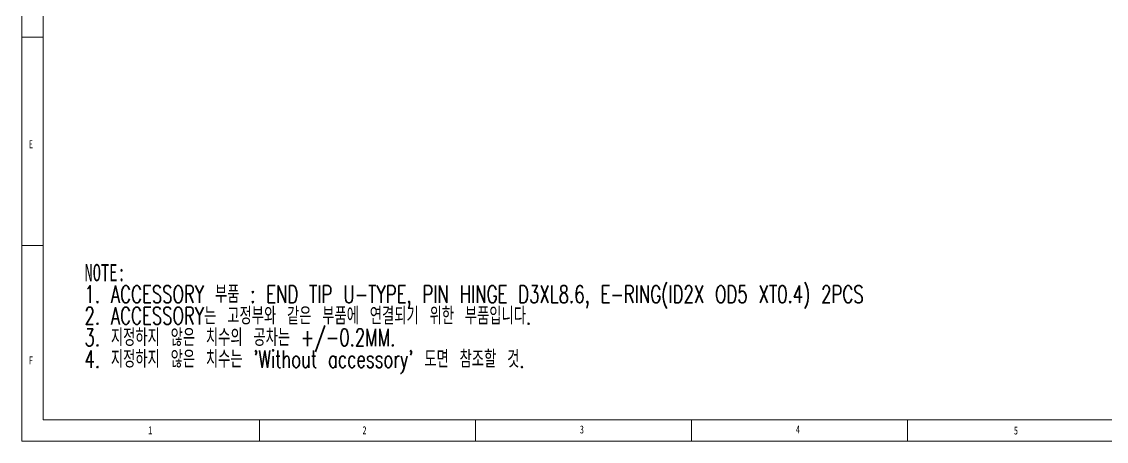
# Paper-space layout '시트3_KOR_with accessory' of a CAD drawing. Header units: millimetres. Extents: x 5 to 415, y 5 to 292.
# Drawn here: x 5 to 256, y 5 to 102.1 of the extents above; entities that cross this region are included whole.
import ezdxf

# ---------------------------------------------------------------- set-up
doc = ezdxf.new("R2010")
doc.units = ezdxf.units.MM
doc.linetypes.add('CENTERX2', pattern=[20.32, 12.7, -2.54, 2.54, -2.54])
doc.layers.add('CENTER_LINE', color=7, linetype='CENTERX2')
doc.styles.add('SLDTEXTSTYLE0', font='TXT', dxfattribs={"width": 0.7})
doc.styles.add('SLDTEXTSTYLE1', font='TXT', dxfattribs={"width": 0.75})
doc.styles.add('SLDTEXTSTYLE4', font='TXT', dxfattribs={"width": 0.7, "bigfont": 'bigfont'})

# ---------------------------------------------------------------- blocks, each defined once
blk = doc.blocks.new('SW_NOTE_0_8')
at = {"layer": 'CENTER_LINE', "color": 0, "char_height": 4, "attachment_point": 1}
for s, insert, style in [('NOTE:', (0, 5.16), 'SLDTEXTSTYLE0'), ('1. ACCESSORY 부품 : END TIP U-TYPE, PIN HINGE D3XL8.6, E-RING(ID2X OD5 XT0.4) 2PCS', (0, 0.16), 'SLDTEXTSTYLE4'), ('2. ACCESSORY는 고정부와 같은 부품에 연결되기 위한 부품입니다.', (0, -4.84), 'SLDTEXTSTYLE4'), ('3. 지정하지 않은 치수의 공차는 +/-0.2MM.', (0, -9.84), 'SLDTEXTSTYLE4'), ("4. 지정하지 않은 치수는 'Without accessory' 도면 참조할 것.", (0, -14.84), 'SLDTEXTSTYLE4')]:
    blk.add_mtext(s, dxfattribs=dict(at, insert=insert, style=style))

psp = doc.layouts.new('시트3_KOR_with accessory')

# ---------------------------------------------------------------- linework, layer by layer
at = {"color": 7, "linetype": 'Continuous', "lineweight": 18}
for p, q in [((5, 292), (5, 5)), ((10, 287), (10, 10)), ((5, 98.5), (10, 98.5)), ((10, 50.271), (5, 50.271)), ((10, 10), (410.25, 10)), ((60, 5), (60, 10)), ((110, 10), (110, 5)), ((160, 5), (160, 10)), ((210, 5), (210, 10)), ((5, 5), (415, 5))]:
    psp.add_line(p, q, dxfattribs=at)

# ---------------------------------------------------------------- block references
at = {"layer": 'CENTER_LINE'}
psp.add_blockref('SW_NOTE_0_8', (19.533, 40.877), dxfattribs=at)

# ---------------------------------------------------------------- texts
at = {"color": 7, "linetype": 'Continuous', "lineweight": 0, "char_height": 1.852, "attachment_point": 1, "style": 'SLDTEXTSTYLE1'}
for s, insert in [('E', (6.667, 74.668)), ('F', (6.667, 24.668)), ('1', (34.278, 8.493)), ('2', (83.861, 8.493)), ('3', (134.167, 8.668)), ('4', (184.167, 8.668)), ('5', (234.613, 8.434))]:
    psp.add_mtext(s, dxfattribs=dict(at, insert=insert))

doc.saveas('drawing.dxf')
